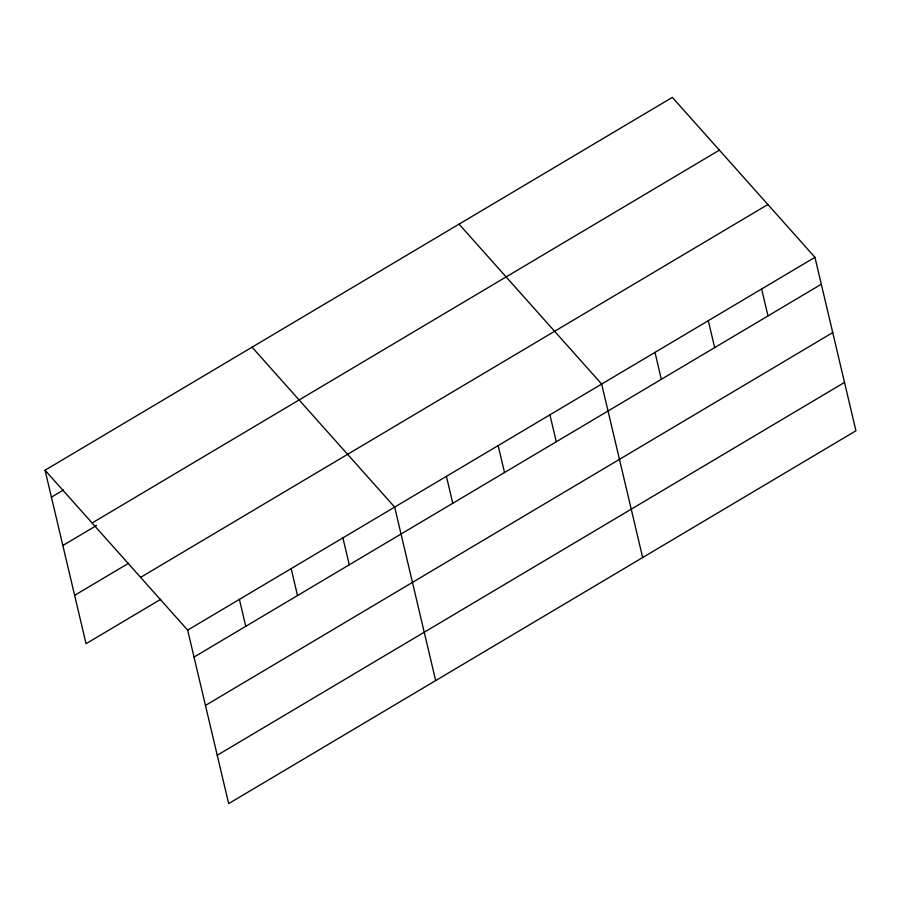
<?xml version="1.0" encoding="UTF-8"?>
<svg xmlns="http://www.w3.org/2000/svg" width="901" height="901" viewBox="0 0 901 901"><rect width="100%" height="100%" fill="white"/><g stroke="black" fill="none" stroke-linecap="round" stroke-linejoin="round"><path stroke-width="1.35" d="M45.05 470.221L672.337 97.376L814.943 257.303L855.95 430.779L228.663 803.624L187.656 630.137L45.05 470.221L86.057 643.697L160.682 599.345M51.413 497.149L63.453 489.998M92.105 522.997L719.392 150.152M62.845 545.51L96.542 525.486M74.625 595.336L128.787 563.148M140.601 577.372L767.877 204.527M187.656 630.137L814.943 257.303M194.019 657.077L821.307 284.232M205.451 705.438L832.738 332.593M217.231 755.263L844.519 382.418M459.06 224.146L601.665 384.063L642.672 557.55M252.055 347.178L394.661 507.105L435.667 680.582M761.627 288.996L767.99 315.924M708.299 320.688L714.673 347.617M654.982 352.37L661.345 379.31M549.914 414.832L556.277 441.76M498.163 445.59L504.526 472.518M446.412 476.347L452.775 503.276M342.909 537.863L349.273 564.803M291.158 568.621L297.521 595.561M239.407 599.379L245.77 626.319"/></g></svg>
